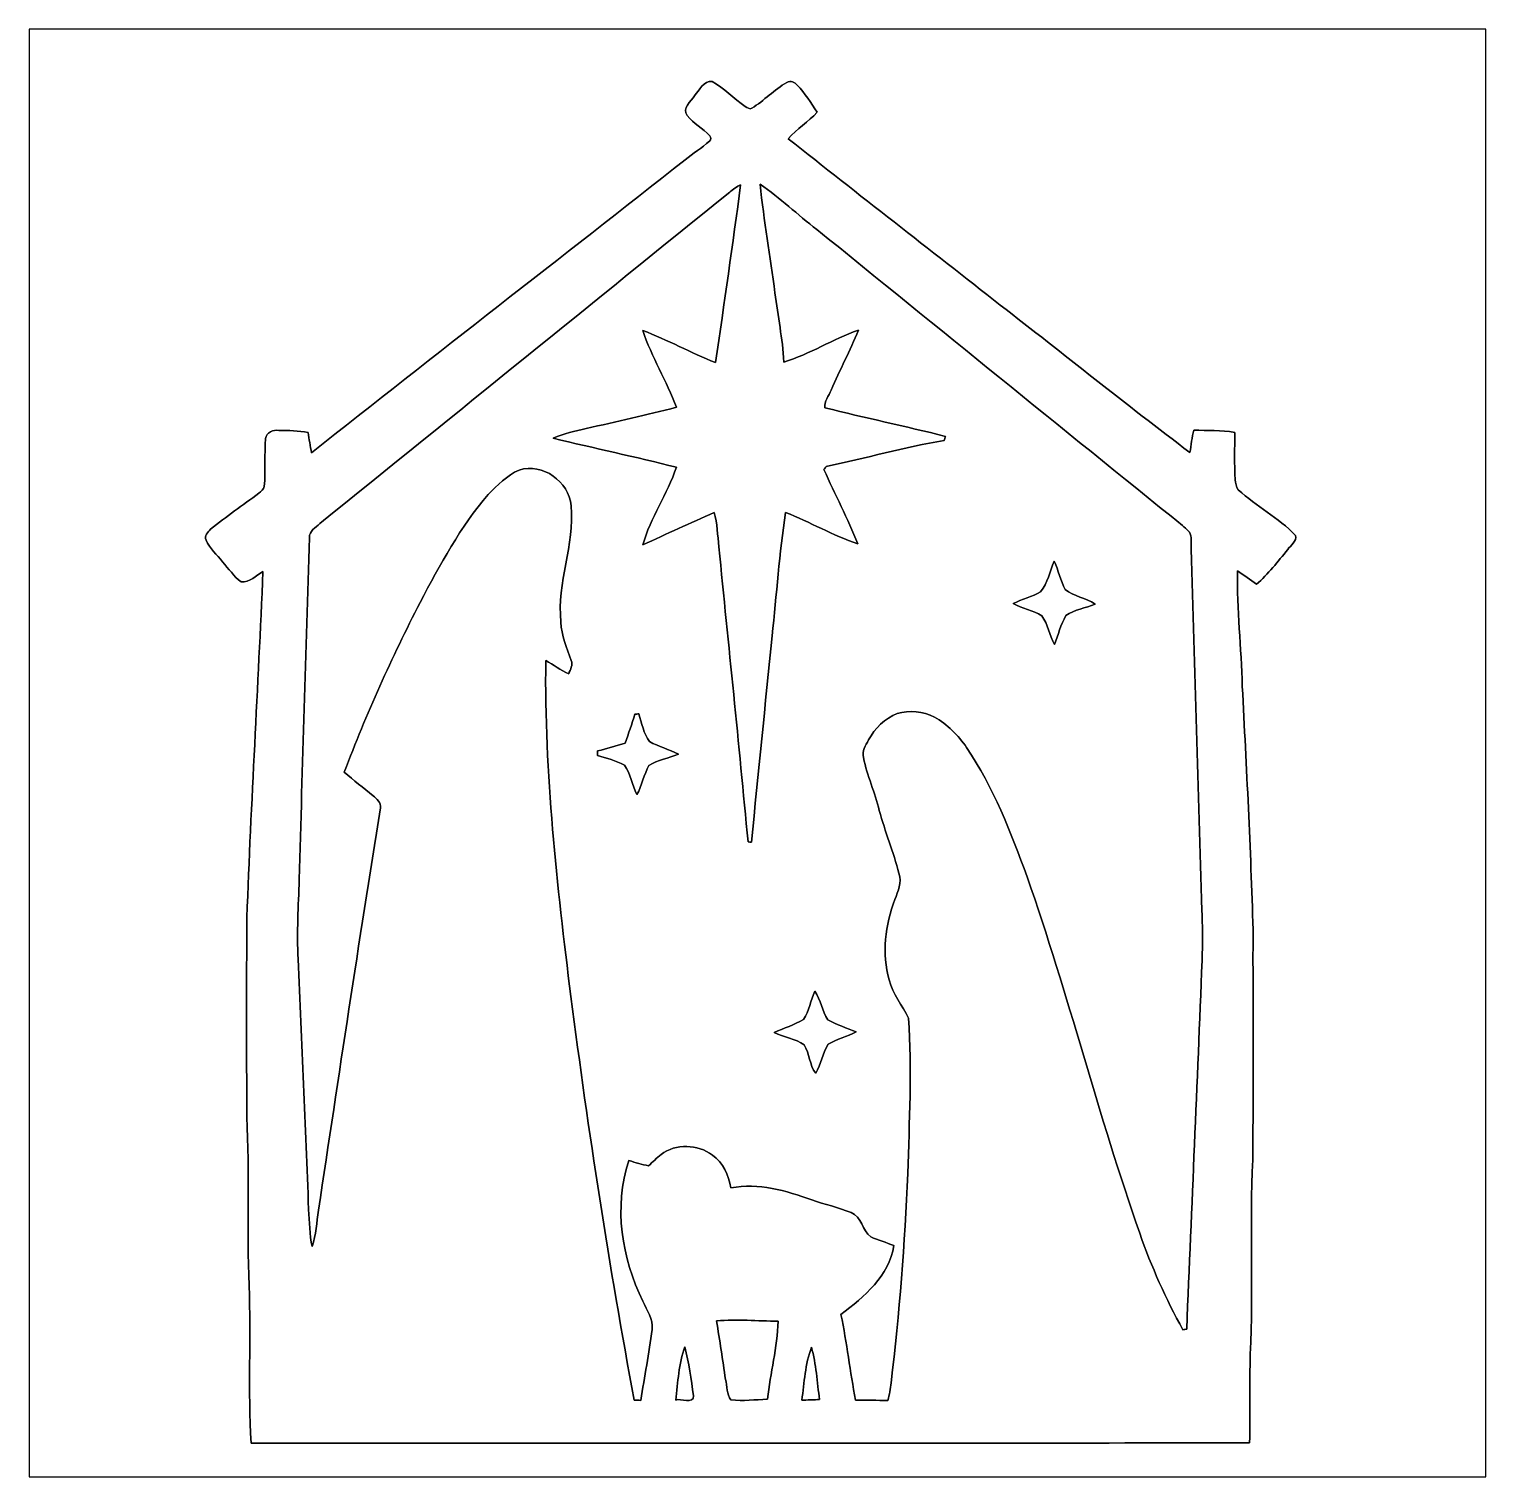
# Model space of a CAD drawing. Header units: centimetres. Extents: x -16.8 to 16.8, y -16.7 to 16.7.
import ezdxf

# ---------------------------------------------------------------- set-up
doc = ezdxf.new("R2010")
doc.units = ezdxf.units.CM
doc.header["$MEASUREMENT"] = 0
doc.layers.add('Layer 1', color=7, linetype='Continuous')

msp = doc.modelspace()

# ---------------------------------------------------------------- linework, layer by layer
at = {"layer": 'Layer 1', "color": 7}
for points, knots in [([(-16.77458, 16.66875), (-16.77458, 16.66875), (16.77458, 16.66875), (16.77458, 16.66875), (16.77458, 16.66875), (16.77458, 16.66875), (16.77458, -16.66875), (16.77458, -16.66875), (16.77458, -16.66875), (16.77458, -16.66875), (-16.77458, -16.66875), (-16.77458, -16.66875), (-16.77458, -16.66875), (-16.77458, -16.66875), (-16.77458, 16.66875), (-16.77458, 16.66875), (-16.77458, 16.66875), (-16.77458, 16.66875), (-16.77458, 16.66875), (-16.77458, 16.66875)], [0, 0, 0, 0, 0.16666667, 0.16666667, 0.16666667, 0.16666667, 0.33333333, 0.33333333, 0.33333333, 0.33333333, 0.5, 0.5, 0.5, 0.5, 0.66666667, 0.66666667, 0.66666667, 0.66666667, 1, 1, 1, 1]), ([(-1.45133, 15.13628), (-1.52259, 15.00364), (-1.75119, 14.84418), (-1.62101, 14.67697), (-1.62101, 14.67697), (-1.47038, 14.49776), (-1.25906, 14.38169), (-1.09784, 14.21271), (-1.09784, 14.21271), (-1.06504, 14.17637), (-1.06151, 14.11781), (-1.10737, 14.09065), (-1.10737, 14.09065), (-1.28164, 13.9319), (-1.48308, 13.80737), (-1.66617, 13.65991), (-1.66617, 13.65991), (-4.52826, 11.40354), (-7.4168, 9.18139), (-10.26971, 6.91409), (-10.26971, 6.91409), (-10.2997, 7.06861), (-10.32475, 7.22383), (-10.35156, 7.37835), (-10.35156, 7.37835), (-10.5731, 7.41962), (-10.79959, 7.43267), (-11.02466, 7.42562), (-11.02466, 7.42562), (-11.15378, 7.45702), (-11.31217, 7.37729), (-11.32734, 7.23935), (-11.32734, 7.23935), (-11.36086, 6.87246), (-11.32452, 6.50205), (-11.3605, 6.13445), (-11.3605, 6.13445), (-11.37814, 6.06813), (-11.43388, 6.02333), (-11.48539, 5.98276), (-11.48539, 5.98276), (-11.8558, 5.70548), (-12.23786, 5.44407), (-12.59593, 5.15126), (-12.59593, 5.15126), (-12.66049, 5.08776), (-12.74621, 4.99851), (-12.70106, 4.90079), (-12.70106, 4.90079), (-12.61181, 4.70888), (-12.44953, 4.56494), (-12.32041, 4.40126), (-12.32041, 4.40126), (-12.17824, 4.24956), (-12.06429, 4.06435), (-11.8932, 3.94264), (-11.8932, 3.94264), (-11.68823, 3.92112), (-11.551, 4.08975), (-11.38873, 4.18112), (-11.38873, 4.18112), (-11.50161, 1.52329), (-11.66283, -1.13277), (-11.75949, -3.7913), (-11.75949, -3.7913), (-11.77043, -5.32024), (-11.76655, -6.84953), (-11.76196, -8.37847), (-11.76196, -8.37847), (-11.69176, -9.67281), (-11.76443, -10.96998), (-11.70834, -12.26502), (-11.70834, -12.26502), (-11.66213, -13.47329), (-11.73692, -14.68402), (-11.6646, -15.89158), (-11.6646, -15.89158), (-3.99838, -15.88629), (3.66783, -15.9071), (11.33369, -15.88135), (11.33369, -15.88135), (11.35062, -15.20261), (11.33052, -14.52421), (11.34957, -13.84617), (11.34957, -13.84617), (11.41801, -12.35357), (11.33581, -10.85885), (11.40636, -9.3666), (11.40636, -9.3666), (11.42012, -7.60271), (11.40919, -5.83847), (11.41201, -4.07458), (11.41201, -4.07458), (11.3605, -2.2038), (11.26172, -0.33443), (11.16471, 1.53458), (11.16471, 1.53458), (11.14601, 2.42217), (11.03595, 3.308), (11.05676, 4.19594), (11.05676, 4.19594), (11.20352, 4.0961), (11.34427, 3.98851), (11.48891, 3.88479), (11.48891, 3.88479), (11.76549, 4.11727), (11.97822, 4.4129), (12.21564, 4.68242), (12.21564, 4.68242), (12.26996, 4.78719), (12.4333, 4.87539), (12.38885, 5.01191), (12.38885, 5.01191), (11.99868, 5.42008), (11.48221, 5.67655), (11.07369, 6.06354), (11.07369, 6.06354), (11.01513, 6.12458), (11.01372, 6.21524), (11.0042, 6.29391), (11.0042, 6.29391), (10.97739, 6.65551), (10.99291, 7.01887), (10.99009, 7.38046), (10.99009, 7.38046), (10.6807, 7.44396), (10.36073, 7.42033), (10.04782, 7.43656), (10.04782, 7.43656), (10.00196, 7.26687), (9.9882, 7.09083), (9.96033, 6.91727), (9.96033, 6.91727), (8.48713, 8.02957), (7.04991, 9.1881), (5.58871, 10.31557), (5.58871, 10.31557), (3.96381, 11.59439), (2.32869, 12.86051), (0.70838, 14.14498), (0.70838, 14.14498), (0.91052, 14.3697), (1.16699, 14.53656), (1.37407, 14.75599), (1.37407, 14.75599), (1.23261, 14.97224), (1.09361, 15.19202), (0.91546, 15.38041), (0.91546, 15.38041), (0.85584, 15.44426), (0.76235, 15.49788), (0.67804, 15.44355), (0.67804, 15.44355), (0.38664, 15.27528), (0.1524, 15.02375), (-0.13229, 14.84524), (-0.13229, 14.84524), (-0.18344, 14.81702), (-0.23848, 14.865), (-0.28363, 14.88652), (-0.28363, 14.88652), (-0.54293, 15.07172), (-0.76623, 15.30914), (-1.04669, 15.46366), (-1.04669, 15.46366), (-1.24354, 15.48589), (-1.33985, 15.25199), (-1.45133, 15.13628)], [0, 0, 0, 0, 0.02325581, 0.02325581, 0.02325581, 0.02325581, 0.04651163, 0.04651163, 0.04651163, 0.04651163, 0.06976744, 0.06976744, 0.06976744, 0.06976744, 0.09302326, 0.09302326, 0.09302326, 0.09302326, 0.11627907, 0.11627907, 0.11627907, 0.11627907, 0.13953488, 0.13953488, 0.13953488, 0.13953488, 0.1627907, 0.1627907, 0.1627907, 0.1627907, 0.18604651, 0.18604651, 0.18604651, 0.18604651, 0.20930233, 0.20930233, 0.20930233, 0.20930233, 0.23255814, 0.23255814, 0.23255814, 0.23255814, 0.25581395, 0.25581395, 0.25581395, 0.25581395, 0.27906977, 0.27906977, 0.27906977, 0.27906977, 0.30232558, 0.30232558, 0.30232558, 0.30232558, 0.3255814, 0.3255814, 0.3255814, 0.3255814, 0.34883721, 0.34883721, 0.34883721, 0.34883721, 0.37209302, 0.37209302, 0.37209302, 0.37209302, 0.39534884, 0.39534884, 0.39534884, 0.39534884, 0.41860465, 0.41860465, 0.41860465, 0.41860465, 0.44186047, 0.44186047, 0.44186047, 0.44186047, 0.46511628, 0.46511628, 0.46511628, 0.46511628, 0.48837209, 0.48837209, 0.48837209, 0.48837209, 0.51162791, 0.51162791, 0.51162791, 0.51162791, 0.53488372, 0.53488372, 0.53488372, 0.53488372, 0.55813953, 0.55813953, 0.55813953, 0.55813953, 0.58139535, 0.58139535, 0.58139535, 0.58139535, 0.60465116, 0.60465116, 0.60465116, 0.60465116, 0.62790698, 0.62790698, 0.62790698, 0.62790698, 0.65116279, 0.65116279, 0.65116279, 0.65116279, 0.6744186, 0.6744186, 0.6744186, 0.6744186, 0.69767442, 0.69767442, 0.69767442, 0.69767442, 0.72093023, 0.72093023, 0.72093023, 0.72093023, 0.74418605, 0.74418605, 0.74418605, 0.74418605, 0.76744186, 0.76744186, 0.76744186, 0.76744186, 0.79069767, 0.79069767, 0.79069767, 0.79069767, 0.81395349, 0.81395349, 0.81395349, 0.81395349, 0.8372093, 0.8372093, 0.8372093, 0.8372093, 0.86046512, 0.86046512, 0.86046512, 0.86046512, 0.88372093, 0.88372093, 0.88372093, 0.88372093, 0.90697674, 0.90697674, 0.90697674, 0.90697674, 0.93023256, 0.93023256, 0.93023256, 0.93023256, 0.95348837, 0.95348837, 0.95348837, 0.95348837, 1, 1, 1, 1]), ([(-0.641, 12.91731), (-0.56268, 12.98187), (-0.47801, 13.03937), (-0.38806, 13.08629), (-0.38806, 13.08629), (-0.56938, 11.71963), (-0.76518, 10.35438), (-0.96555, 8.99019), (-0.96555, 8.99019), (-1.53458, 9.21279), (-2.07151, 9.51265), (-2.64301, 9.73067), (-2.64301, 9.73067), (-2.44122, 9.11789), (-2.0888, 8.5665), (-1.86725, 7.96078), (-1.86725, 7.96078), (-2.55658, 7.78369), (-3.25014, 7.62564), (-3.94511, 7.4736), (-3.94511, 7.4736), (-4.19982, 7.40481), (-4.46617, 7.36212), (-4.70535, 7.24641), (-4.70535, 7.24641), (-3.76026, 7.01781), (-2.80741, 6.8199), (-1.86549, 6.57825), (-1.86549, 6.57825), (-2.08139, 5.96477), (-2.46345, 5.42043), (-2.64125, 4.79319), (-2.64125, 4.79319), (-2.09338, 5.04296), (-1.54658, 5.29625), (-0.99624, 5.54073), (-0.99624, 5.54073), (-0.92569, 5.28214), (-0.91969, 5.01156), (-0.89076, 4.74663), (-0.89076, 4.74663), (-0.66428, 2.48144), (-0.42827, 0.21731), (-0.21872, -2.04929), (-0.21872, -2.04929), (-0.19791, -2.04964), (-0.15628, -2.04964), (-0.13582, -2.04964), (-0.13582, -2.04964), (0.01164, -0.46602), (0.18062, 1.11584), (0.3369, 2.6991), (0.3369, 2.6991), (0.43815, 3.64631), (0.50518, 4.5974), (0.64558, 5.54002), (0.64558, 5.54002), (1.20685, 5.3153), (1.73673, 5.01438), (2.30787, 4.81401), (2.30787, 4.81401), (2.08527, 5.40138), (1.78082, 5.95454), (1.53141, 6.53062), (1.53141, 6.53062), (1.54446, 6.54826), (1.56986, 6.58354), (1.58291, 6.60082), (1.58291, 6.60082), (2.49449, 6.77686), (3.38526, 7.05344), (4.30283, 7.19702), (4.30283, 7.19702), (4.30883, 7.22066), (4.32117, 7.26757), (4.32717, 7.29121), (4.32717, 7.29121), (3.40501, 7.52299), (2.47438, 7.72019), (1.55152, 7.94914), (1.55152, 7.94914), (1.53141, 8.09837), (1.64465, 8.22431), (1.69369, 8.35731), (1.69369, 8.35731), (1.89583, 8.8205), (2.13536, 9.26641), (2.3241, 9.7349), (2.3241, 9.7349), (1.73531, 9.53135), (1.20368, 9.18316), (0.60642, 9.00324), (0.60642, 9.00324), (0.57926, 9.53911), (0.46708, 10.0651), (0.40076, 10.59639), (0.40076, 10.59639), (0.29633, 11.43071), (0.14852, 12.25973), (0.05962, 13.09617), (0.05962, 13.09617), (0.51999, 12.7822), (0.92357, 12.39308), (1.36631, 12.05512), (1.36631, 12.05512), (4.17407, 9.78323), (6.97689, 7.50429), (9.78923, 5.23804), (9.78923, 5.23804), (9.86966, 5.15973), (9.98961, 5.08529), (9.98432, 4.95759), (9.98432, 4.95759), (10.05805, 2.18193), (10.13989, -0.59302), (10.22562, -3.36797), (10.22562, -3.36797), (10.24572, -3.83787), (10.25701, -4.30883), (10.23902, -4.77943), (10.23902, -4.77943), (10.12754, -7.60801), (10.00125, -10.43587), (9.88483, -13.26444), (9.88483, -13.26444), (9.86296, -13.26903), (9.81957, -13.2782), (9.7977, -13.28244), (9.7977, -13.28244), (9.40611, -12.56982), (9.07027, -11.82723), (8.80357, -11.05853), (8.80357, -11.05853), (7.84931, -8.35201), (7.16068, -5.56013), (6.20854, -2.85291), (6.20854, -2.85291), (5.83353, -1.82316), (5.43313, -0.78811), (4.81577, 0.12488), (4.81577, 0.12488), (4.62456, 0.41028), (4.37374, 0.65723), (4.07494, 0.82832), (4.07494, 0.82832), (3.81212, 0.95321), (3.50061, 0.99589), (3.2198, 0.90734), (3.2198, 0.90734), (2.9337, 0.79587), (2.69946, 0.57009), (2.55658, 0.29986), (2.55658, 0.29986), (2.49132, 0.17498), (2.39571, 0.04445), (2.44158, -0.10689), (2.44158, -0.10689), (2.52518, -0.52388), (2.70757, -0.91228), (2.80564, -1.32609), (2.80564, -1.32609), (2.93829, -1.81293), (3.13055, -2.28212), (3.25649, -2.77072), (3.25649, -2.77072), (3.33093, -2.9778), (3.23356, -3.18241), (3.16406, -3.37397), (3.16406, -3.37397), (2.94746, -3.95817), (2.85397, -4.61963), (3.03354, -5.22605), (3.03354, -5.22605), (3.11291, -5.55237), (3.33269, -5.81272), (3.4798, -6.10623), (3.4798, -6.10623), (3.56059, -7.29544), (3.4925, -8.49136), (3.46428, -9.68269), (3.46428, -9.68269), (3.39196, -11.29418), (3.26849, -12.90355), (3.07693, -14.50552), (3.07693, -14.50552), (3.05894, -14.63992), (3.03918, -14.7761), (3.0039, -14.90768), (3.0039, -14.90768), (2.75555, -14.90592), (2.5079, -14.90521), (2.26025, -14.90557), (2.26025, -14.90557), (2.13113, -14.24905), (2.05705, -13.583), (1.92193, -12.92754), (1.92193, -12.92754), (2.45428, -12.52185), (3.03777, -12.04948), (3.13831, -11.34216), (3.13831, -11.34216), (2.96474, -11.26878), (2.77989, -11.22221), (2.60879, -11.14425), (2.60879, -11.14425), (2.41723, -10.99326), (2.39536, -10.68105), (2.15724, -10.58157), (2.15724, -10.58157), (1.86231, -10.46162), (1.54764, -10.39883), (1.24919, -10.28806), (1.24919, -10.28806), (0.65405, -10.07886), (0.0254, -9.89506), (-0.61172, -10.01466), (-0.61172, -10.01466), (-0.67874, -9.73138), (-0.77964, -9.42305), (-1.03964, -9.25901), (-1.03964, -9.25901), (-1.37583, -9.00606), (-1.88101, -8.98842), (-2.22074, -9.24489), (-2.22074, -9.24489), (-2.32234, -9.32568), (-2.41441, -9.41776), (-2.50825, -9.50736), (-2.50825, -9.50736), (-2.6603, -9.47385), (-2.80917, -9.42728), (-2.95981, -9.38742), (-2.95981, -9.38742), (-3.32211, -10.45069), (-3.12314, -11.63108), (-2.64195, -12.62486), (-2.64195, -12.62486), (-2.54882, -12.833), (-2.40136, -13.03373), (-2.42711, -13.27609), (-2.42711, -13.27609), (-2.49908, -13.82183), (-2.60174, -14.36299), (-2.68923, -14.90662), (-2.68923, -14.90662), (-2.74003, -14.90486), (-2.79047, -14.9038), (-2.84092, -14.9031), (-2.84092, -14.9031), (-3.41418, -11.82017), (-3.89326, -8.71961), (-4.2986, -5.61058), (-4.2986, -5.61058), (-4.61504, -3.04341), (-4.90855, -0.46284), (-4.87645, 2.12725), (-4.87645, 2.12725), (-4.69724, 2.03235), (-4.53319, 1.90994), (-4.34869, 1.82351), (-4.34869, 1.82351), (-4.312, 1.92052), (-4.24427, 2.02494), (-4.28872, 2.13148), (-4.28872, 2.13148), (-4.39138, 2.419), (-4.51838, 2.70651), (-4.52755, 3.0166), (-4.52755, 3.0166), (-4.63021, 3.92359), (-4.20194, 4.78649), (-4.29295, 5.69419), (-4.29295, 5.69419), (-4.34446, 6.25263), (-4.94559, 6.68584), (-5.49063, 6.51545), (-5.49063, 6.51545), (-5.76968, 6.39057), (-5.99193, 6.17149), (-6.20007, 5.95313), (-6.20007, 5.95313), (-6.84706, 5.20912), (-7.30814, 4.33141), (-7.7724, 3.46816), (-7.7724, 3.46816), (-8.4201, 2.19745), (-9.01241, 0.89641), (-9.51548, -0.4385), (-9.51548, -0.4385), (-9.30522, -0.63359), (-9.07133, -0.80045), (-8.85084, -0.98354), (-8.85084, -0.98354), (-8.76829, -1.05481), (-8.6674, -1.14441), (-8.68609, -1.26577), (-8.68609, -1.26577), (-9.17751, -4.35081), (-9.6453, -7.44008), (-10.11026, -10.52901), (-10.11026, -10.52901), (-10.14977, -10.80946), (-10.17058, -11.09416), (-10.25349, -11.36685), (-10.25349, -11.36685), (-10.32087, -11.08675), (-10.31734, -10.795), (-10.33851, -10.50996), (-10.33851, -10.50996), (-10.41012, -8.58802), (-10.49761, -6.66715), (-10.57698, -4.74592), (-10.57698, -4.74592), (-10.61649, -4.1342), (-10.57063, -3.52249), (-10.55476, -2.91148), (-10.55476, -2.91148), (-10.47785, -0.28787), (-10.40906, 2.33609), (-10.31769, 4.959), (-10.31769, 4.959), (-10.32616, 5.1114), (-10.17588, 5.19148), (-10.08063, 5.28214), (-10.08063, 5.28214), (-6.93349, 7.82637), (-3.78531, 10.36955), (-0.641, 12.91731), (-0.641, 12.91731), (-0.641, 12.91731), (-0.641, 12.91731), (-0.641, 12.91731)], [0, 0, 0, 0, 0.01190476, 0.01190476, 0.01190476, 0.01190476, 0.02380952, 0.02380952, 0.02380952, 0.02380952, 0.03571429, 0.03571429, 0.03571429, 0.03571429, 0.04761905, 0.04761905, 0.04761905, 0.04761905, 0.05952381, 0.05952381, 0.05952381, 0.05952381, 0.07142857, 0.07142857, 0.07142857, 0.07142857, 0.08333333, 0.08333333, 0.08333333, 0.08333333, 0.0952381, 0.0952381, 0.0952381, 0.0952381, 0.10714286, 0.10714286, 0.10714286, 0.10714286, 0.11904762, 0.11904762, 0.11904762, 0.11904762, 0.13095238, 0.13095238, 0.13095238, 0.13095238, 0.14285714, 0.14285714, 0.14285714, 0.14285714, 0.1547619, 0.1547619, 0.1547619, 0.1547619, 0.16666667, 0.16666667, 0.16666667, 0.16666667, 0.17857143, 0.17857143, 0.17857143, 0.17857143, 0.19047619, 0.19047619, 0.19047619, 0.19047619, 0.20238095, 0.20238095, 0.20238095, 0.20238095, 0.21428571, 0.21428571, 0.21428571, 0.21428571, 0.22619048, 0.22619048, 0.22619048, 0.22619048, 0.23809524, 0.23809524, 0.23809524, 0.23809524, 0.25, 0.25, 0.25, 0.25, 0.26190476, 0.26190476, 0.26190476, 0.26190476, 0.27380952, 0.27380952, 0.27380952, 0.27380952, 0.28571429, 0.28571429, 0.28571429, 0.28571429, 0.29761905, 0.29761905, 0.29761905, 0.29761905, 0.30952381, 0.30952381, 0.30952381, 0.30952381, 0.32142857, 0.32142857, 0.32142857, 0.32142857, 0.33333333, 0.33333333, 0.33333333, 0.33333333, 0.3452381, 0.3452381, 0.3452381, 0.3452381, 0.35714286, 0.35714286, 0.35714286, 0.35714286, 0.36904762, 0.36904762, 0.36904762, 0.36904762, 0.38095238, 0.38095238, 0.38095238, 0.38095238, 0.39285714, 0.39285714, 0.39285714, 0.39285714, 0.4047619, 0.4047619, 0.4047619, 0.4047619, 0.41666667, 0.41666667, 0.41666667, 0.41666667, 0.42857143, 0.42857143, 0.42857143, 0.42857143, 0.44047619, 0.44047619, 0.44047619, 0.44047619, 0.45238095, 0.45238095, 0.45238095, 0.45238095, 0.46428571, 0.46428571, 0.46428571, 0.46428571, 0.47619048, 0.47619048, 0.47619048, 0.47619048, 0.48809524, 0.48809524, 0.48809524, 0.48809524, 0.5, 0.5, 0.5, 0.5, 0.51190476, 0.51190476, 0.51190476, 0.51190476, 0.52380952, 0.52380952, 0.52380952, 0.52380952, 0.53571429, 0.53571429, 0.53571429, 0.53571429, 0.54761905, 0.54761905, 0.54761905, 0.54761905, 0.55952381, 0.55952381, 0.55952381, 0.55952381, 0.57142857, 0.57142857, 0.57142857, 0.57142857, 0.58333333, 0.58333333, 0.58333333, 0.58333333, 0.5952381, 0.5952381, 0.5952381, 0.5952381, 0.60714286, 0.60714286, 0.60714286, 0.60714286, 0.61904762, 0.61904762, 0.61904762, 0.61904762, 0.63095238, 0.63095238, 0.63095238, 0.63095238, 0.64285714, 0.64285714, 0.64285714, 0.64285714, 0.6547619, 0.6547619, 0.6547619, 0.6547619, 0.66666667, 0.66666667, 0.66666667, 0.66666667, 0.67857143, 0.67857143, 0.67857143, 0.67857143, 0.69047619, 0.69047619, 0.69047619, 0.69047619, 0.70238095, 0.70238095, 0.70238095, 0.70238095, 0.71428571, 0.71428571, 0.71428571, 0.71428571, 0.72619048, 0.72619048, 0.72619048, 0.72619048, 0.73809524, 0.73809524, 0.73809524, 0.73809524, 0.75, 0.75, 0.75, 0.75, 0.76190476, 0.76190476, 0.76190476, 0.76190476, 0.77380952, 0.77380952, 0.77380952, 0.77380952, 0.78571429, 0.78571429, 0.78571429, 0.78571429, 0.79761905, 0.79761905, 0.79761905, 0.79761905, 0.80952381, 0.80952381, 0.80952381, 0.80952381, 0.82142857, 0.82142857, 0.82142857, 0.82142857, 0.83333333, 0.83333333, 0.83333333, 0.83333333, 0.8452381, 0.8452381, 0.8452381, 0.8452381, 0.85714286, 0.85714286, 0.85714286, 0.85714286, 0.86904762, 0.86904762, 0.86904762, 0.86904762, 0.88095238, 0.88095238, 0.88095238, 0.88095238, 0.89285714, 0.89285714, 0.89285714, 0.89285714, 0.9047619, 0.9047619, 0.9047619, 0.9047619, 0.91666667, 0.91666667, 0.91666667, 0.91666667, 0.92857143, 0.92857143, 0.92857143, 0.92857143, 0.94047619, 0.94047619, 0.94047619, 0.94047619, 0.95238095, 0.95238095, 0.95238095, 0.95238095, 0.96428571, 0.96428571, 0.96428571, 0.96428571, 0.97619048, 0.97619048, 0.97619048, 0.97619048, 1, 1, 1, 1]), ([(6.83225, 4.41466), (6.73382, 4.18112), (6.68584, 3.91513), (6.52145, 3.71404), (6.52145, 3.71404), (6.32425, 3.59269), (6.09318, 3.54048), (5.88504, 3.44205), (5.88504, 3.44205), (6.09882, 3.33163), (6.34189, 3.28577), (6.54861, 3.16195), (6.54861, 3.16195), (6.69149, 2.9651), (6.72747, 2.71145), (6.83895, 2.49661), (6.83895, 2.49661), (6.92785, 2.71851), (6.98077, 2.95734), (7.10212, 3.16406), (7.10212, 3.16406), (7.29756, 3.30764), (7.5565, 3.33163), (7.77663, 3.43006), (7.77663, 3.43006), (7.5632, 3.57681), (7.28521, 3.60221), (7.08448, 3.7659), (7.08448, 3.7659), (6.97794, 3.97228), (6.93102, 4.20441), (6.83225, 4.41466), (6.83225, 4.41466), (6.83225, 4.41466), (6.83225, 4.41466), (6.83225, 4.41466)], [0, 0, 0, 0, 0.1, 0.1, 0.1, 0.1, 0.2, 0.2, 0.2, 0.2, 0.3, 0.3, 0.3, 0.3, 0.4, 0.4, 0.4, 0.4, 0.5, 0.5, 0.5, 0.5, 0.6, 0.6, 0.6, 0.6, 0.7, 0.7, 0.7, 0.7, 0.8, 0.8, 0.8, 0.8, 1, 1, 1, 1]), ([(-2.82787, 0.89464), (-2.8889, 0.66887), (-2.96933, 0.44873), (-3.048, 0.2286), (-3.048, 0.2286), (-3.25861, 0.16369), (-3.46992, 0.10195), (-3.68335, 0.04763), (-3.68335, 0.04763), (-3.68441, 0.02187), (-3.68618, -0.02963), (-3.68723, -0.05503), (-3.68723, -0.05503), (-3.47733, -0.121), (-3.26214, -0.17674), (-3.06564, -0.27905), (-3.06564, -0.27905), (-2.92029, -0.47872), (-2.88572, -0.73801), (-2.77636, -0.95709), (-2.77636, -0.95709), (-2.66277, -0.7426), (-2.61197, -0.50059), (-2.50014, -0.28575), (-2.50014, -0.28575), (-2.29341, -0.15875), (-2.04364, -0.12347), (-1.82174, -0.02716), (-1.82174, -0.02716), (-2.03694, 0.08678), (-2.27824, 0.14711), (-2.49061, 0.26282), (-2.49061, 0.26282), (-2.62537, 0.44838), (-2.65994, 0.68721), (-2.73579, 0.90029), (-2.73579, 0.90029), (-2.75908, 0.89888), (-2.80494, 0.89606), (-2.82787, 0.89464), (-2.82787, 0.89464), (-2.82787, 0.89464), (-2.82787, 0.89464), (-2.82787, 0.89464)], [0, 0, 0, 0, 0.08333333, 0.08333333, 0.08333333, 0.08333333, 0.16666667, 0.16666667, 0.16666667, 0.16666667, 0.25, 0.25, 0.25, 0.25, 0.33333333, 0.33333333, 0.33333333, 0.33333333, 0.41666667, 0.41666667, 0.41666667, 0.41666667, 0.5, 0.5, 0.5, 0.5, 0.58333333, 0.58333333, 0.58333333, 0.58333333, 0.66666667, 0.66666667, 0.66666667, 0.66666667, 0.75, 0.75, 0.75, 0.75, 0.83333333, 0.83333333, 0.83333333, 0.83333333, 1, 1, 1, 1]), ([(1.05586, -6.13728), (0.84737, -6.26851), (0.60748, -6.33483), (0.38347, -6.43361), (0.38347, -6.43361), (0.6036, -6.55249), (0.8703, -6.5719), (1.0735, -6.72147), (1.0735, -6.72147), (1.20438, -6.92009), (1.19204, -7.18573), (1.33985, -7.37588), (1.33985, -7.37588), (1.46085, -7.16456), (1.50389, -6.91797), (1.62525, -6.70772), (1.62525, -6.70772), (1.82598, -6.58107), (2.06516, -6.53521), (2.27365, -6.42303), (2.27365, -6.42303), (2.05317, -6.33342), (1.82527, -6.26075), (1.61713, -6.14468), (1.61713, -6.14468), (1.48414, -5.94184), (1.45838, -5.68537), (1.32327, -5.48181), (1.32327, -5.48181), (1.22167, -5.69489), (1.19098, -5.94113), (1.05586, -6.13728)], [0, 0, 0, 0, 0.11111111, 0.11111111, 0.11111111, 0.11111111, 0.22222222, 0.22222222, 0.22222222, 0.22222222, 0.33333333, 0.33333333, 0.33333333, 0.33333333, 0.44444444, 0.44444444, 0.44444444, 0.44444444, 0.55555556, 0.55555556, 0.55555556, 0.55555556, 0.66666667, 0.66666667, 0.66666667, 0.66666667, 0.77777778, 0.77777778, 0.77777778, 0.77777778, 1, 1, 1, 1]), ([(-0.94262, -13.07818), (-0.47237, -13.0362), (0.00212, -13.08171), (0.47378, -13.08206), (0.47378, -13.08206), (0.45544, -13.68778), (0.30233, -14.27868), (0.22719, -14.8784), (0.22719, -14.8784), (-0.05186, -14.89534), (-0.33267, -14.92109), (-0.61101, -14.89851), (-0.61101, -14.89851), (-0.71896, -14.76904), (-0.69109, -14.57713), (-0.73695, -14.42473), (-0.73695, -14.42473), (-0.79834, -13.97459), (-0.87207, -13.52656), (-0.94262, -13.07818)], [0, 0, 0, 0, 0.16666667, 0.16666667, 0.16666667, 0.16666667, 0.33333333, 0.33333333, 0.33333333, 0.33333333, 0.5, 0.5, 0.5, 0.5, 0.66666667, 0.66666667, 0.66666667, 0.66666667, 1, 1, 1, 1]), ([(-1.88313, -14.90098), (-1.82598, -14.4907), (-1.8228, -14.06384), (-1.67393, -13.67296), (-1.67393, -13.67296), (-1.57656, -14.04197), (-1.52294, -14.42261), (-1.47567, -14.80079), (-1.47567, -14.80079), (-1.46403, -15.00752), (-1.77447, -14.84665), (-1.88313, -14.90098)], [0, 0, 0, 0, 0.25, 0.25, 0.25, 0.25, 0.5, 0.5, 0.5, 0.5, 1, 1, 1, 1]), ([(1.24248, -13.68284), (1.34973, -14.07548), (1.37724, -14.48647), (1.42699, -14.88969), (1.42699, -14.88969), (1.32609, -14.89287), (1.1243, -14.89886), (1.02341, -14.90204), (1.02341, -14.90204), (1.0728, -14.49282), (1.0989, -14.07231), (1.24248, -13.68284)], [0, 0, 0, 0, 0.25, 0.25, 0.25, 0.25, 0.5, 0.5, 0.5, 0.5, 1, 1, 1, 1])]:
    msp.add_open_spline(points, degree=3, knots=knots, dxfattribs=at)
at = {"layer": 'Layer 1'}
for points, knots in [([(-1.45133, 15.13628), (-1.33985, 15.25199), (-1.24354, 15.48589), (-1.04669, 15.46366), (-1.04669, 15.46366), (-0.76623, 15.30914), (-0.54293, 15.07172), (-0.28363, 14.88652), (-0.28363, 14.88652), (-0.23848, 14.865), (-0.18344, 14.81702), (-0.13229, 14.84524), (-0.13229, 14.84524), (0.1524, 15.02375), (0.38664, 15.27528), (0.67804, 15.44355), (0.67804, 15.44355), (0.76235, 15.49788), (0.85584, 15.44426), (0.91546, 15.38041), (0.91546, 15.38041), (1.09361, 15.19202), (1.23261, 14.97224), (1.37407, 14.75599), (1.37407, 14.75599), (1.16699, 14.53656), (0.91052, 14.3697), (0.70838, 14.14498), (0.70838, 14.14498), (2.32869, 12.86051), (3.96381, 11.59439), (5.58871, 10.31557), (5.58871, 10.31557), (7.04991, 9.1881), (8.48713, 8.02957), (9.96033, 6.91727), (9.96033, 6.91727), (9.9882, 7.09083), (10.00196, 7.26687), (10.04782, 7.43656), (10.04782, 7.43656), (10.36073, 7.42033), (10.6807, 7.44396), (10.99009, 7.38046), (10.99009, 7.38046), (10.99291, 7.01887), (10.97739, 6.65551), (11.0042, 6.29391), (11.0042, 6.29391), (11.01372, 6.21524), (11.01513, 6.12458), (11.07369, 6.06354), (11.07369, 6.06354), (11.48221, 5.67655), (11.99868, 5.42008), (12.38885, 5.01191), (12.38885, 5.01191), (12.4333, 4.87539), (12.26996, 4.78719), (12.21564, 4.68242), (12.21564, 4.68242), (11.97822, 4.4129), (11.76549, 4.11727), (11.48891, 3.88479), (11.48891, 3.88479), (11.34427, 3.98851), (11.20352, 4.0961), (11.05676, 4.19594), (11.05676, 4.19594), (11.03595, 3.308), (11.14601, 2.42217), (11.16471, 1.53458), (11.16471, 1.53458), (11.26172, -0.33443), (11.3605, -2.2038), (11.41201, -4.07458), (11.41201, -4.07458), (11.40919, -5.83847), (11.42012, -7.60271), (11.40636, -9.3666), (11.40636, -9.3666), (11.33581, -10.85885), (11.41801, -12.35357), (11.34957, -13.84617), (11.34957, -13.84617), (11.33052, -14.52421), (11.35062, -15.20261), (11.33369, -15.88135), (11.33369, -15.88135), (3.66783, -15.9071), (-3.99838, -15.88629), (-11.6646, -15.89158), (-11.6646, -15.89158), (-11.73692, -14.68402), (-11.66213, -13.47329), (-11.70834, -12.26502), (-11.70834, -12.26502), (-11.76443, -10.96998), (-11.69176, -9.67281), (-11.76196, -8.37847), (-11.76196, -8.37847), (-11.76655, -6.84953), (-11.77043, -5.32024), (-11.75949, -3.7913), (-11.75949, -3.7913), (-11.66283, -1.13277), (-11.50161, 1.52329), (-11.38873, 4.18112), (-11.38873, 4.18112), (-11.551, 4.08975), (-11.68823, 3.92112), (-11.8932, 3.94264), (-11.8932, 3.94264), (-12.06429, 4.06435), (-12.17824, 4.24956), (-12.32041, 4.40126), (-12.32041, 4.40126), (-12.44953, 4.56494), (-12.61181, 4.70888), (-12.70106, 4.90079), (-12.70106, 4.90079), (-12.74621, 4.99851), (-12.66049, 5.08776), (-12.59593, 5.15126), (-12.59593, 5.15126), (-12.23786, 5.44407), (-11.8558, 5.70548), (-11.48539, 5.98276), (-11.48539, 5.98276), (-11.43388, 6.02333), (-11.37814, 6.06813), (-11.3605, 6.13445), (-11.3605, 6.13445), (-11.32452, 6.50205), (-11.36086, 6.87246), (-11.32734, 7.23935), (-11.32734, 7.23935), (-11.31217, 7.37729), (-11.15378, 7.45702), (-11.02466, 7.42562), (-11.02466, 7.42562), (-10.79959, 7.43267), (-10.5731, 7.41962), (-10.35156, 7.37835), (-10.35156, 7.37835), (-10.32475, 7.22383), (-10.2997, 7.06861), (-10.26971, 6.91409), (-10.26971, 6.91409), (-7.4168, 9.18139), (-4.52826, 11.40354), (-1.66617, 13.65991), (-1.66617, 13.65991), (-1.48308, 13.80737), (-1.28164, 13.9319), (-1.10737, 14.09065), (-1.10737, 14.09065), (-1.06151, 14.11781), (-1.06504, 14.17637), (-1.09784, 14.21271), (-1.09784, 14.21271), (-1.25906, 14.38169), (-1.47038, 14.49776), (-1.62101, 14.67697), (-1.62101, 14.67697), (-1.75119, 14.84418), (-1.52259, 15.00364), (-1.45133, 15.13628), (-1.45133, 15.13628), (-1.45133, 15.13628), (-1.45133, 15.13628), (-1.45133, 15.13628)], [0, 0, 0, 0, 0.02272727, 0.02272727, 0.02272727, 0.02272727, 0.04545455, 0.04545455, 0.04545455, 0.04545455, 0.06818182, 0.06818182, 0.06818182, 0.06818182, 0.09090909, 0.09090909, 0.09090909, 0.09090909, 0.11363636, 0.11363636, 0.11363636, 0.11363636, 0.13636364, 0.13636364, 0.13636364, 0.13636364, 0.15909091, 0.15909091, 0.15909091, 0.15909091, 0.18181818, 0.18181818, 0.18181818, 0.18181818, 0.20454545, 0.20454545, 0.20454545, 0.20454545, 0.22727273, 0.22727273, 0.22727273, 0.22727273, 0.25, 0.25, 0.25, 0.25, 0.27272727, 0.27272727, 0.27272727, 0.27272727, 0.29545455, 0.29545455, 0.29545455, 0.29545455, 0.31818182, 0.31818182, 0.31818182, 0.31818182, 0.34090909, 0.34090909, 0.34090909, 0.34090909, 0.36363636, 0.36363636, 0.36363636, 0.36363636, 0.38636364, 0.38636364, 0.38636364, 0.38636364, 0.40909091, 0.40909091, 0.40909091, 0.40909091, 0.43181818, 0.43181818, 0.43181818, 0.43181818, 0.45454545, 0.45454545, 0.45454545, 0.45454545, 0.47727273, 0.47727273, 0.47727273, 0.47727273, 0.5, 0.5, 0.5, 0.5, 0.52272727, 0.52272727, 0.52272727, 0.52272727, 0.54545455, 0.54545455, 0.54545455, 0.54545455, 0.56818182, 0.56818182, 0.56818182, 0.56818182, 0.59090909, 0.59090909, 0.59090909, 0.59090909, 0.61363636, 0.61363636, 0.61363636, 0.61363636, 0.63636364, 0.63636364, 0.63636364, 0.63636364, 0.65909091, 0.65909091, 0.65909091, 0.65909091, 0.68181818, 0.68181818, 0.68181818, 0.68181818, 0.70454545, 0.70454545, 0.70454545, 0.70454545, 0.72727273, 0.72727273, 0.72727273, 0.72727273, 0.75, 0.75, 0.75, 0.75, 0.77272727, 0.77272727, 0.77272727, 0.77272727, 0.79545455, 0.79545455, 0.79545455, 0.79545455, 0.81818182, 0.81818182, 0.81818182, 0.81818182, 0.84090909, 0.84090909, 0.84090909, 0.84090909, 0.86363636, 0.86363636, 0.86363636, 0.86363636, 0.88636364, 0.88636364, 0.88636364, 0.88636364, 0.90909091, 0.90909091, 0.90909091, 0.90909091, 0.93181818, 0.93181818, 0.93181818, 0.93181818, 0.95454545, 0.95454545, 0.95454545, 0.95454545, 1, 1, 1, 1]), ([(-0.641, 12.91731), (-3.78531, 10.36955), (-6.93349, 7.82637), (-10.08063, 5.28214), (-10.08063, 5.28214), (-10.17588, 5.19148), (-10.32616, 5.1114), (-10.31769, 4.959), (-10.31769, 4.959), (-10.40906, 2.33609), (-10.47785, -0.28787), (-10.55476, -2.91148), (-10.55476, -2.91148), (-10.57063, -3.52249), (-10.61649, -4.1342), (-10.57698, -4.74592), (-10.57698, -4.74592), (-10.49761, -6.66715), (-10.41012, -8.58802), (-10.33851, -10.50996), (-10.33851, -10.50996), (-10.31734, -10.795), (-10.32087, -11.08675), (-10.25349, -11.36685), (-10.25349, -11.36685), (-10.17058, -11.09416), (-10.14977, -10.80946), (-10.11026, -10.52901), (-10.11026, -10.52901), (-9.6453, -7.44008), (-9.17751, -4.35081), (-8.68609, -1.26577), (-8.68609, -1.26577), (-8.6674, -1.14441), (-8.76829, -1.05481), (-8.85084, -0.98354), (-8.85084, -0.98354), (-9.07133, -0.80045), (-9.30522, -0.63359), (-9.51548, -0.4385), (-9.51548, -0.4385), (-9.01241, 0.89641), (-8.4201, 2.19745), (-7.7724, 3.46816), (-7.7724, 3.46816), (-7.30814, 4.33141), (-6.84706, 5.20912), (-6.20007, 5.95313), (-6.20007, 5.95313), (-5.99193, 6.17149), (-5.76968, 6.39057), (-5.49063, 6.51545), (-5.49063, 6.51545), (-4.94559, 6.68584), (-4.34446, 6.25263), (-4.29295, 5.69419), (-4.29295, 5.69419), (-4.20194, 4.78649), (-4.63021, 3.92359), (-4.52755, 3.0166), (-4.52755, 3.0166), (-4.51838, 2.70651), (-4.39138, 2.419), (-4.28872, 2.13148), (-4.28872, 2.13148), (-4.24427, 2.02494), (-4.312, 1.92052), (-4.34869, 1.82351), (-4.34869, 1.82351), (-4.53319, 1.90994), (-4.69724, 2.03235), (-4.87645, 2.12725), (-4.87645, 2.12725), (-4.90855, -0.46284), (-4.61504, -3.04341), (-4.2986, -5.61058), (-4.2986, -5.61058), (-3.89326, -8.71961), (-3.41418, -11.82017), (-2.84092, -14.9031), (-2.84092, -14.9031), (-2.79047, -14.9038), (-2.74003, -14.90486), (-2.68923, -14.90662), (-2.68923, -14.90662), (-2.60174, -14.36299), (-2.49908, -13.82183), (-2.42711, -13.27609), (-2.42711, -13.27609), (-2.40136, -13.03373), (-2.54882, -12.833), (-2.64195, -12.62486), (-2.64195, -12.62486), (-3.12314, -11.63108), (-3.32211, -10.45069), (-2.95981, -9.38742), (-2.95981, -9.38742), (-2.80917, -9.42728), (-2.6603, -9.47385), (-2.50825, -9.50736), (-2.50825, -9.50736), (-2.41441, -9.41776), (-2.32234, -9.32568), (-2.22074, -9.24489), (-2.22074, -9.24489), (-1.88101, -8.98842), (-1.37583, -9.00606), (-1.03964, -9.25901), (-1.03964, -9.25901), (-0.77964, -9.42305), (-0.67874, -9.73138), (-0.61172, -10.01466), (-0.61172, -10.01466), (0.0254, -9.89506), (0.65405, -10.07886), (1.24919, -10.28806), (1.24919, -10.28806), (1.54764, -10.39883), (1.86231, -10.46162), (2.15724, -10.58157), (2.15724, -10.58157), (2.39536, -10.68105), (2.41723, -10.99326), (2.60879, -11.14425), (2.60879, -11.14425), (2.77989, -11.22221), (2.96474, -11.26878), (3.13831, -11.34216), (3.13831, -11.34216), (3.03777, -12.04948), (2.45428, -12.52185), (1.92193, -12.92754), (1.92193, -12.92754), (2.05705, -13.583), (2.13113, -14.24905), (2.26025, -14.90557), (2.26025, -14.90557), (2.5079, -14.90521), (2.75555, -14.90592), (3.0039, -14.90768), (3.0039, -14.90768), (3.03918, -14.7761), (3.05894, -14.63992), (3.07693, -14.50552), (3.07693, -14.50552), (3.26849, -12.90355), (3.39196, -11.29418), (3.46428, -9.68269), (3.46428, -9.68269), (3.4925, -8.49136), (3.56059, -7.29544), (3.4798, -6.10623), (3.4798, -6.10623), (3.33269, -5.81272), (3.11291, -5.55237), (3.03354, -5.22605), (3.03354, -5.22605), (2.85397, -4.61963), (2.94746, -3.95817), (3.16406, -3.37397), (3.16406, -3.37397), (3.23356, -3.18241), (3.33093, -2.9778), (3.25649, -2.77072), (3.25649, -2.77072), (3.13055, -2.28212), (2.93829, -1.81293), (2.80564, -1.32609), (2.80564, -1.32609), (2.70757, -0.91228), (2.52518, -0.52388), (2.44158, -0.10689), (2.44158, -0.10689), (2.39571, 0.04445), (2.49132, 0.17498), (2.55658, 0.29986), (2.55658, 0.29986), (2.69946, 0.57009), (2.9337, 0.79587), (3.2198, 0.90734), (3.2198, 0.90734), (3.50061, 0.99589), (3.81212, 0.95321), (4.07494, 0.82832), (4.07494, 0.82832), (4.37374, 0.65723), (4.62456, 0.41028), (4.81577, 0.12488), (4.81577, 0.12488), (5.43313, -0.78811), (5.83353, -1.82316), (6.20854, -2.85291), (6.20854, -2.85291), (7.16068, -5.56013), (7.84931, -8.35201), (8.80357, -11.05853), (8.80357, -11.05853), (9.07027, -11.82723), (9.40611, -12.56982), (9.7977, -13.28244), (9.7977, -13.28244), (9.81957, -13.2782), (9.86296, -13.26903), (9.88483, -13.26444), (9.88483, -13.26444), (10.00125, -10.43587), (10.12754, -7.60801), (10.23902, -4.77943), (10.23902, -4.77943), (10.25701, -4.30883), (10.24572, -3.83787), (10.22562, -3.36797), (10.22562, -3.36797), (10.13989, -0.59302), (10.05805, 2.18193), (9.98432, 4.95759), (9.98432, 4.95759), (9.98961, 5.08529), (9.86966, 5.15973), (9.78923, 5.23804), (9.78923, 5.23804), (6.97689, 7.50429), (4.17407, 9.78323), (1.36631, 12.05512), (1.36631, 12.05512), (0.92357, 12.39308), (0.51999, 12.7822), (0.05962, 13.09617), (0.05962, 13.09617), (0.14852, 12.25973), (0.29633, 11.43071), (0.40076, 10.59639), (0.40076, 10.59639), (0.46708, 10.0651), (0.57926, 9.53911), (0.60642, 9.00324), (0.60642, 9.00324), (1.20368, 9.18316), (1.73531, 9.53135), (2.3241, 9.7349), (2.3241, 9.7349), (2.13536, 9.26641), (1.89583, 8.8205), (1.69369, 8.35731), (1.69369, 8.35731), (1.64465, 8.22431), (1.53141, 8.09837), (1.55152, 7.94914), (1.55152, 7.94914), (2.47438, 7.72019), (3.40501, 7.52299), (4.32717, 7.29121), (4.32717, 7.29121), (4.32117, 7.26757), (4.30883, 7.22066), (4.30283, 7.19702), (4.30283, 7.19702), (3.38526, 7.05344), (2.49449, 6.77686), (1.58291, 6.60082), (1.58291, 6.60082), (1.56986, 6.58354), (1.54446, 6.54826), (1.53141, 6.53062), (1.53141, 6.53062), (1.78082, 5.95454), (2.08527, 5.40138), (2.30787, 4.81401), (2.30787, 4.81401), (1.73673, 5.01438), (1.20685, 5.3153), (0.64558, 5.54002), (0.64558, 5.54002), (0.50518, 4.5974), (0.43815, 3.64631), (0.3369, 2.6991), (0.3369, 2.6991), (0.18062, 1.11584), (0.01164, -0.46602), (-0.13582, -2.04964), (-0.13582, -2.04964), (-0.15628, -2.04964), (-0.19791, -2.04964), (-0.21872, -2.04929), (-0.21872, -2.04929), (-0.42827, 0.21731), (-0.66428, 2.48144), (-0.89076, 4.74663), (-0.89076, 4.74663), (-0.91969, 5.01156), (-0.92569, 5.28214), (-0.99624, 5.54073), (-0.99624, 5.54073), (-1.54658, 5.29625), (-2.09338, 5.04296), (-2.64125, 4.79319), (-2.64125, 4.79319), (-2.46345, 5.42043), (-2.08139, 5.96477), (-1.86549, 6.57825), (-1.86549, 6.57825), (-2.80741, 6.8199), (-3.76026, 7.01781), (-4.70535, 7.24641), (-4.70535, 7.24641), (-4.46617, 7.36212), (-4.19982, 7.40481), (-3.94511, 7.4736), (-3.94511, 7.4736), (-3.25014, 7.62564), (-2.55658, 7.78369), (-1.86725, 7.96078), (-1.86725, 7.96078), (-2.0888, 8.5665), (-2.44122, 9.11789), (-2.64301, 9.73067), (-2.64301, 9.73067), (-2.07151, 9.51265), (-1.53458, 9.21279), (-0.96555, 8.99019), (-0.96555, 8.99019), (-0.76518, 10.35438), (-0.56938, 11.71963), (-0.38806, 13.08629), (-0.38806, 13.08629), (-0.47801, 13.03937), (-0.56268, 12.98187), (-0.641, 12.91731), (-0.641, 12.91731), (-0.641, 12.91731), (-0.641, 12.91731), (-0.641, 12.91731)], [0, 0, 0, 0, 0.01190476, 0.01190476, 0.01190476, 0.01190476, 0.02380952, 0.02380952, 0.02380952, 0.02380952, 0.03571429, 0.03571429, 0.03571429, 0.03571429, 0.04761905, 0.04761905, 0.04761905, 0.04761905, 0.05952381, 0.05952381, 0.05952381, 0.05952381, 0.07142857, 0.07142857, 0.07142857, 0.07142857, 0.08333333, 0.08333333, 0.08333333, 0.08333333, 0.0952381, 0.0952381, 0.0952381, 0.0952381, 0.10714286, 0.10714286, 0.10714286, 0.10714286, 0.11904762, 0.11904762, 0.11904762, 0.11904762, 0.13095238, 0.13095238, 0.13095238, 0.13095238, 0.14285714, 0.14285714, 0.14285714, 0.14285714, 0.1547619, 0.1547619, 0.1547619, 0.1547619, 0.16666667, 0.16666667, 0.16666667, 0.16666667, 0.17857143, 0.17857143, 0.17857143, 0.17857143, 0.19047619, 0.19047619, 0.19047619, 0.19047619, 0.20238095, 0.20238095, 0.20238095, 0.20238095, 0.21428571, 0.21428571, 0.21428571, 0.21428571, 0.22619048, 0.22619048, 0.22619048, 0.22619048, 0.23809524, 0.23809524, 0.23809524, 0.23809524, 0.25, 0.25, 0.25, 0.25, 0.26190476, 0.26190476, 0.26190476, 0.26190476, 0.27380952, 0.27380952, 0.27380952, 0.27380952, 0.28571429, 0.28571429, 0.28571429, 0.28571429, 0.29761905, 0.29761905, 0.29761905, 0.29761905, 0.30952381, 0.30952381, 0.30952381, 0.30952381, 0.32142857, 0.32142857, 0.32142857, 0.32142857, 0.33333333, 0.33333333, 0.33333333, 0.33333333, 0.3452381, 0.3452381, 0.3452381, 0.3452381, 0.35714286, 0.35714286, 0.35714286, 0.35714286, 0.36904762, 0.36904762, 0.36904762, 0.36904762, 0.38095238, 0.38095238, 0.38095238, 0.38095238, 0.39285714, 0.39285714, 0.39285714, 0.39285714, 0.4047619, 0.4047619, 0.4047619, 0.4047619, 0.41666667, 0.41666667, 0.41666667, 0.41666667, 0.42857143, 0.42857143, 0.42857143, 0.42857143, 0.44047619, 0.44047619, 0.44047619, 0.44047619, 0.45238095, 0.45238095, 0.45238095, 0.45238095, 0.46428571, 0.46428571, 0.46428571, 0.46428571, 0.47619048, 0.47619048, 0.47619048, 0.47619048, 0.48809524, 0.48809524, 0.48809524, 0.48809524, 0.5, 0.5, 0.5, 0.5, 0.51190476, 0.51190476, 0.51190476, 0.51190476, 0.52380952, 0.52380952, 0.52380952, 0.52380952, 0.53571429, 0.53571429, 0.53571429, 0.53571429, 0.54761905, 0.54761905, 0.54761905, 0.54761905, 0.55952381, 0.55952381, 0.55952381, 0.55952381, 0.57142857, 0.57142857, 0.57142857, 0.57142857, 0.58333333, 0.58333333, 0.58333333, 0.58333333, 0.5952381, 0.5952381, 0.5952381, 0.5952381, 0.60714286, 0.60714286, 0.60714286, 0.60714286, 0.61904762, 0.61904762, 0.61904762, 0.61904762, 0.63095238, 0.63095238, 0.63095238, 0.63095238, 0.64285714, 0.64285714, 0.64285714, 0.64285714, 0.6547619, 0.6547619, 0.6547619, 0.6547619, 0.66666667, 0.66666667, 0.66666667, 0.66666667, 0.67857143, 0.67857143, 0.67857143, 0.67857143, 0.69047619, 0.69047619, 0.69047619, 0.69047619, 0.70238095, 0.70238095, 0.70238095, 0.70238095, 0.71428571, 0.71428571, 0.71428571, 0.71428571, 0.72619048, 0.72619048, 0.72619048, 0.72619048, 0.73809524, 0.73809524, 0.73809524, 0.73809524, 0.75, 0.75, 0.75, 0.75, 0.76190476, 0.76190476, 0.76190476, 0.76190476, 0.77380952, 0.77380952, 0.77380952, 0.77380952, 0.78571429, 0.78571429, 0.78571429, 0.78571429, 0.79761905, 0.79761905, 0.79761905, 0.79761905, 0.80952381, 0.80952381, 0.80952381, 0.80952381, 0.82142857, 0.82142857, 0.82142857, 0.82142857, 0.83333333, 0.83333333, 0.83333333, 0.83333333, 0.8452381, 0.8452381, 0.8452381, 0.8452381, 0.85714286, 0.85714286, 0.85714286, 0.85714286, 0.86904762, 0.86904762, 0.86904762, 0.86904762, 0.88095238, 0.88095238, 0.88095238, 0.88095238, 0.89285714, 0.89285714, 0.89285714, 0.89285714, 0.9047619, 0.9047619, 0.9047619, 0.9047619, 0.91666667, 0.91666667, 0.91666667, 0.91666667, 0.92857143, 0.92857143, 0.92857143, 0.92857143, 0.94047619, 0.94047619, 0.94047619, 0.94047619, 0.95238095, 0.95238095, 0.95238095, 0.95238095, 0.96428571, 0.96428571, 0.96428571, 0.96428571, 0.97619048, 0.97619048, 0.97619048, 0.97619048, 1, 1, 1, 1]), ([(6.83225, 4.41466), (6.93102, 4.20441), (6.97794, 3.97228), (7.08448, 3.7659), (7.08448, 3.7659), (7.28521, 3.60221), (7.5632, 3.57681), (7.77663, 3.43006), (7.77663, 3.43006), (7.5565, 3.33163), (7.29756, 3.30764), (7.10212, 3.16406), (7.10212, 3.16406), (6.98077, 2.95734), (6.92785, 2.71851), (6.83895, 2.49661), (6.83895, 2.49661), (6.72747, 2.71145), (6.69149, 2.9651), (6.54861, 3.16195), (6.54861, 3.16195), (6.34189, 3.28577), (6.09882, 3.33163), (5.88504, 3.44205), (5.88504, 3.44205), (6.09318, 3.54048), (6.32425, 3.59269), (6.52145, 3.71404), (6.52145, 3.71404), (6.68584, 3.91513), (6.73382, 4.18112), (6.83225, 4.41466)], [0, 0, 0, 0, 0.11111111, 0.11111111, 0.11111111, 0.11111111, 0.22222222, 0.22222222, 0.22222222, 0.22222222, 0.33333333, 0.33333333, 0.33333333, 0.33333333, 0.44444444, 0.44444444, 0.44444444, 0.44444444, 0.55555556, 0.55555556, 0.55555556, 0.55555556, 0.66666667, 0.66666667, 0.66666667, 0.66666667, 0.77777778, 0.77777778, 0.77777778, 0.77777778, 1, 1, 1, 1]), ([(-2.82787, 0.89464), (-2.80494, 0.89606), (-2.75908, 0.89888), (-2.73579, 0.90029), (-2.73579, 0.90029), (-2.65994, 0.68721), (-2.62537, 0.44838), (-2.49061, 0.26282), (-2.49061, 0.26282), (-2.27824, 0.14711), (-2.03694, 0.08678), (-1.82174, -0.02716), (-1.82174, -0.02716), (-2.04364, -0.12347), (-2.29341, -0.15875), (-2.50014, -0.28575), (-2.50014, -0.28575), (-2.61197, -0.50059), (-2.66277, -0.7426), (-2.77636, -0.95709), (-2.77636, -0.95709), (-2.88572, -0.73801), (-2.92029, -0.47872), (-3.06564, -0.27905), (-3.06564, -0.27905), (-3.26214, -0.17674), (-3.47733, -0.121), (-3.68723, -0.05503), (-3.68723, -0.05503), (-3.68618, -0.02963), (-3.68441, 0.02187), (-3.68335, 0.04763), (-3.68335, 0.04763), (-3.46992, 0.10195), (-3.25861, 0.16369), (-3.048, 0.2286), (-3.048, 0.2286), (-2.96933, 0.44873), (-2.8889, 0.66887), (-2.82787, 0.89464)], [0, 0, 0, 0, 0.09090909, 0.09090909, 0.09090909, 0.09090909, 0.18181818, 0.18181818, 0.18181818, 0.18181818, 0.27272727, 0.27272727, 0.27272727, 0.27272727, 0.36363636, 0.36363636, 0.36363636, 0.36363636, 0.45454545, 0.45454545, 0.45454545, 0.45454545, 0.54545455, 0.54545455, 0.54545455, 0.54545455, 0.63636364, 0.63636364, 0.63636364, 0.63636364, 0.72727273, 0.72727273, 0.72727273, 0.72727273, 0.81818182, 0.81818182, 0.81818182, 0.81818182, 1, 1, 1, 1]), ([(1.05586, -6.13728), (1.19098, -5.94113), (1.22167, -5.69489), (1.32327, -5.48181), (1.32327, -5.48181), (1.45838, -5.68537), (1.48414, -5.94184), (1.61713, -6.14468), (1.61713, -6.14468), (1.82527, -6.26075), (2.05317, -6.33342), (2.27365, -6.42303), (2.27365, -6.42303), (2.06516, -6.53521), (1.82598, -6.58107), (1.62525, -6.70772), (1.62525, -6.70772), (1.50389, -6.91797), (1.46085, -7.16456), (1.33985, -7.37588), (1.33985, -7.37588), (1.19204, -7.18573), (1.20438, -6.92009), (1.0735, -6.72147), (1.0735, -6.72147), (0.8703, -6.5719), (0.6036, -6.55249), (0.38347, -6.43361), (0.38347, -6.43361), (0.60748, -6.33483), (0.84737, -6.26851), (1.05586, -6.13728)], [0, 0, 0, 0, 0.11111111, 0.11111111, 0.11111111, 0.11111111, 0.22222222, 0.22222222, 0.22222222, 0.22222222, 0.33333333, 0.33333333, 0.33333333, 0.33333333, 0.44444444, 0.44444444, 0.44444444, 0.44444444, 0.55555556, 0.55555556, 0.55555556, 0.55555556, 0.66666667, 0.66666667, 0.66666667, 0.66666667, 0.77777778, 0.77777778, 0.77777778, 0.77777778, 1, 1, 1, 1]), ([(-0.94262, -13.07818), (-0.87207, -13.52656), (-0.79834, -13.97459), (-0.73695, -14.42473), (-0.73695, -14.42473), (-0.69109, -14.57713), (-0.71896, -14.76904), (-0.61101, -14.89851), (-0.61101, -14.89851), (-0.33267, -14.92109), (-0.05186, -14.89534), (0.22719, -14.8784), (0.22719, -14.8784), (0.30233, -14.27868), (0.45544, -13.68778), (0.47378, -13.08206), (0.47378, -13.08206), (0.00212, -13.08171), (-0.47237, -13.0362), (-0.94262, -13.07818), (-0.94262, -13.07818), (-0.94262, -13.07818), (-0.94262, -13.07818), (-0.94262, -13.07818)], [0, 0, 0, 0, 0.14285714, 0.14285714, 0.14285714, 0.14285714, 0.28571429, 0.28571429, 0.28571429, 0.28571429, 0.42857143, 0.42857143, 0.42857143, 0.42857143, 0.57142857, 0.57142857, 0.57142857, 0.57142857, 0.71428571, 0.71428571, 0.71428571, 0.71428571, 1, 1, 1, 1]), ([(-1.88313, -14.90098), (-1.77447, -14.84665), (-1.46403, -15.00752), (-1.47567, -14.80079), (-1.47567, -14.80079), (-1.52294, -14.42261), (-1.57656, -14.04197), (-1.67393, -13.67296), (-1.67393, -13.67296), (-1.8228, -14.06384), (-1.82598, -14.4907), (-1.88313, -14.90098), (-1.88313, -14.90098), (-1.88313, -14.90098), (-1.88313, -14.90098), (-1.88313, -14.90098)], [0, 0, 0, 0, 0.2, 0.2, 0.2, 0.2, 0.4, 0.4, 0.4, 0.4, 0.6, 0.6, 0.6, 0.6, 1, 1, 1, 1]), ([(1.24248, -13.68284), (1.0989, -14.07231), (1.0728, -14.49282), (1.02341, -14.90204), (1.02341, -14.90204), (1.1243, -14.89886), (1.32609, -14.89287), (1.42699, -14.88969), (1.42699, -14.88969), (1.37724, -14.48647), (1.34973, -14.07548), (1.24248, -13.68284)], [0, 0, 0, 0, 0.25, 0.25, 0.25, 0.25, 0.5, 0.5, 0.5, 0.5, 1, 1, 1, 1])]:
    msp.add_open_spline(points, degree=3, knots=knots, dxfattribs=at)

doc.saveas('drawing.dxf')
